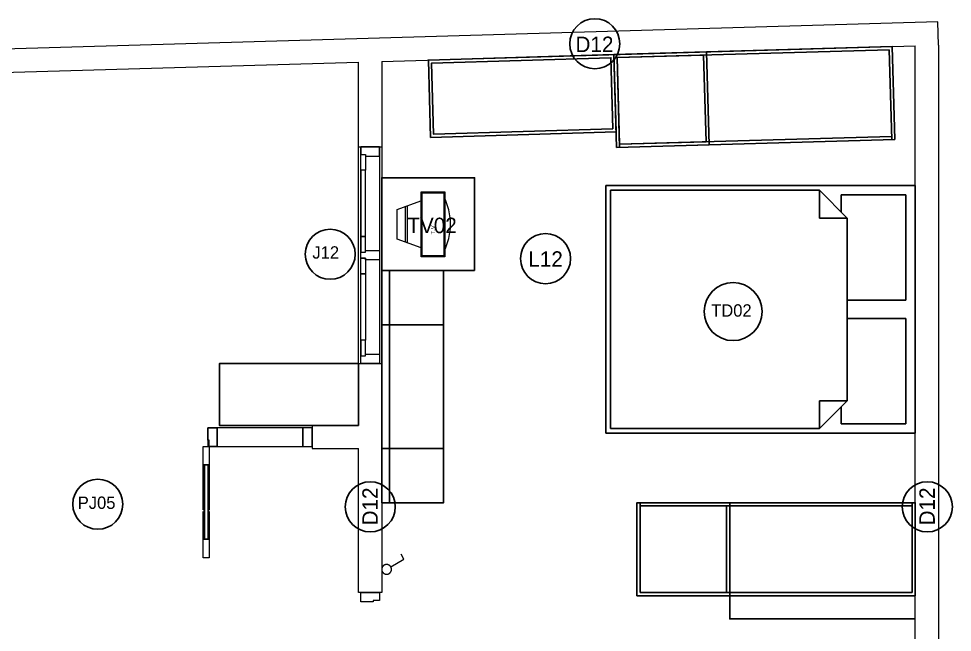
# Model space of a CAD drawing. Header units: metres. Extents: x 0 to 2861, y -1 to 1496.
# Drawn here: x 9.76 to 15.8, y 11.01 to 14.98 of the extents above; entities that cross this region are included whole.
import ezdxf

# ---------------------------------------------------------------- set-up
doc = ezdxf.new("R2010")
doc.units = ezdxf.units.M
doc.linetypes.add('ACAD_ISO04W100', pattern=[30, 24, -3, 0, -3])
for name, color, linetype, lineweight in [('#SAKLAR', 4, 'Continuous', 20), ('ARS-KUSEN', 25, 'Continuous', 9), ('ARS_DINDING', 1, 'Continuous', 15)]:
    doc.layers.add(name, color=color, linetype=linetype, lineweight=lineweight)
for name, color, linetype in [('ARS-ATAP', 5, 'Continuous'), ('ARS-FURNITURE', 252, 'Continuous'), ('Default', 18, 'Continuous'), ('FURNITURE', 251, 'Continuous'), ('TEKS', 7, 'Continuous')]:
    doc.layers.add(name, color=color, linetype=linetype)
doc.styles.add('Helvetica Neue Regular', font='')
doc.styles.get('Helvetica Neue Regular').set_extended_font_data('Helvetica Neue')

# ---------------------------------------------------------------- blocks, each defined once
blk = doc.blocks.new('MBN')
at = {"layer": 'FURNITURE', "lineweight": 13}
for points in [[(63091.7, -4992.3), (63691.7, -4992.3)], [(63091.7, -5212.3), (63091.7, -4992.3)], [(63100.5, -5002.3), (63680.5, -5002.3)], [(63100.5, -5202.3), (63100.5, -5002.3)], [(63630.1, -4994.8), (63612.7, -4986.8), (63595, -4979.4), (63577.1, -4972.6), (63558.9, -4966.4), (63540.6, -4960.8), (63522.1, -4955.9), (63503.4, -4951.6), (63484.5, -4948), (63465.6, -4945), (63446.6, -4942.7), (63427.5, -4941.1), (63408.3, -4940.1), (63389.2, -4939.7), (63370, -4940.1), (63350.9, -4941.1), (63331.8, -4942.7), (63312.7, -4945), (63293.8, -4948), (63275, -4951.6), (63256.3, -4955.9), (63237.8, -4960.8), (63219.4, -4966.4), (63201.3, -4972.6), (63183.4, -4979.4), (63165.7, -4986.8), (63148.3, -4994.8)], [(63680.5, -5002.3), (63680.5, -5202.3)], [(63691.7, -4992.3), (63691.7, -5212.3)], [(63691.7, -5212.3), (63091.7, -5212.3)], [(63680.5, -5202.3), (63100.5, -5202.3)], [(63252.5, -5432.5), (63172.5, -5213.8)], [(63608.9, -5212), (63527.5, -5432.5)], [(63562.5, -5338.8), (63217.2, -5338.8)], [(63556.1, -5356.4), (63223.6, -5356.4)], [(63527.5, -5432.5), (63252.5, -5432.5)]]:
    blk.add_lwpolyline(points, dxfattribs=at)
at = {"layer": 'FURNITURE', "lineweight": 13, "insert": (63483.2, -5083.3), "char_height": 38.26, "width": 253.837, "attachment_point": 7, "rotation": 180, "style": 'Helvetica Neue Regular'}
blk.add_mtext('T.V.', dxfattribs=at)
blk = doc.blocks.new('meja rias')
at = {"layer": 'ARS-FURNITURE'}
for points in [[(-40, -17.5), (-40, 17.5), (0, 17.5), (0, -17.5)], [(-40, -132.5), (-40, 17.5), (-35, 17.5), (-35, -132.5)], [(-40, -97.5), (-40, -17.5), (0, -17.5), (0, -97.5)], [(-40, -132.5), (-40, -97.5), (0, -97.5), (0, -132.5)]]:
    blk.add_lwpolyline(points, close=True, dxfattribs=at)
blk = doc.blocks.new('LEMARI BAJU 180')
at = {"layer": 'ARS-FURNITURE'}
for points in [[(-41.27, -19.45), (138.73, -19.45), (138.73, -79.45), (-41.27, -79.45)], [(138.73, -19.45), (78.73, -19.45), (78.73, -79.45), (138.73, -79.45)], [(136.73, -21.45), (80.73, -21.45), (80.73, -77.45), (136.73, -77.45)]]:
    blk.add_lwpolyline(points, close=True, dxfattribs=at)
for points in [[(-39.27, -21.45), (136.73, -21.45)], [(-39.27, -79.45), (-39.27, -21.45)], [(136.73, -21.45), (136.73, -79.45)], [(136.73, -77.45), (-39.27, -77.45)]]:
    blk.add_lwpolyline(points, dxfattribs=at)
blk = doc.blocks.new('bed 150x200')
at = {"layer": 'FURNITURE', "linetype": 'Continuous'}
for points in [[(50, 6), (-110, 6)], [(-110, 6), (-110, -194)], [(-36, 0), (-104, 0)], [(-104, 0), (-104, -42)], [(-36, -38), (-36, 0)], [(-24, -38), (-24, 0)], [(-24, 0), (44, 0)], [(44, 0), (44, -42)], [(50, -194), (50, 6)], [(-89, -38), (-107, -56)], [(-104, -42), (-93, -42)], [(-89, -56), (-89, -38)], [(-89, -38), (-30, -38)], [(29, -38), (-30, -38)], [(29, -56), (29, -38)], [(29, -38), (47, -56)], [(44, -42), (33, -42)], [(-107, -191), (-107, -56)], [(-107, -56), (-89, -56)], [(47, -56), (29, -56)], [(47, -191), (47, -56)], [(-30, -191), (-107, -191)], [(-30, -191), (47, -191)], [(-110, -194), (50, -194)]]:
    blk.add_lwpolyline(points, dxfattribs=at)

msp = doc.modelspace()

# ---------------------------------------------------------------- linework, layer by layer
at = {"layer": '#SAKLAR'}
for points in [[(12.1702, 11.4359), (12.2552, 11.4852)], [(12.2552, 11.4852), (12.2362, 11.5178)]]:
    msp.add_lwpolyline(points, dxfattribs=at)
msp.add_lwpolyline([(12.1429, 11.3885), (12.144, 11.3885), (12.1451, 11.3886), (12.1462, 11.3887), (12.1473, 11.3888), (12.1484, 11.389), (12.1494, 11.3892), (12.1505, 11.3894), (12.1516, 11.3897), (12.1526, 11.39), (12.1537, 11.3904), (12.1547, 11.3908), (12.1557, 11.3912), (12.1567, 11.3917), (12.1577, 11.3922), (12.1586, 11.3927), (12.1596, 11.3933), (12.1605, 11.3938), (12.1614, 11.3945), (12.1622, 11.3951), (12.1631, 11.3958), (12.1639, 11.3965), (12.1647, 11.3973), (12.1655, 11.3981), (12.1663, 11.3989), (12.167, 11.3997), (12.1677, 11.4005), (12.1683, 11.4014), (12.169, 11.4023), (12.1696, 11.4032), (12.1701, 11.4041), (12.1707, 11.4051), (12.1712, 11.4061), (12.1716, 11.4071), (12.1721, 11.4081), (12.1725, 11.4091), (12.1728, 11.4101), (12.1732, 11.4112), (12.1734, 11.4122), (12.1737, 11.4133), (12.1739, 11.4144), (12.1741, 11.4154), (12.1742, 11.4165), (12.1743, 11.4176), (12.1744, 11.4187), (12.1744, 11.4198), (12.1744, 11.4209), (12.1744, 11.422), (12.1743, 11.4231), (12.1742, 11.4242), (12.174, 11.4253), (12.1738, 11.4263), (12.1736, 11.4274), (12.1733, 11.4285), (12.173, 11.4295), (12.1726, 11.4306), (12.1722, 11.4316), (12.1718, 11.4326), (12.1714, 11.4336), (12.1709, 11.4346), (12.1704, 11.4355), (12.1698, 11.4365), (12.1692, 11.4374), (12.1686, 11.4383), (12.168, 11.4392), (12.1673, 11.44), (12.1666, 11.4409), (12.1658, 11.4417), (12.1651, 11.4425), (12.1643, 11.4432), (12.1635, 11.444), (12.1626, 11.4447), (12.1617, 11.4453), (12.1609, 11.446), (12.1599, 11.4466), (12.159, 11.4472), (12.1581, 11.4477), (12.1571, 11.4482), (12.1561, 11.4487), (12.1551, 11.4491), (12.1541, 11.4495), (12.1531, 11.4499), (12.152, 11.4502), (12.151, 11.4505), (12.1499, 11.4508), (12.1488, 11.451), (12.1478, 11.4512), (12.1467, 11.4514), (12.1456, 11.4515), (12.1445, 11.4515), (12.1434, 11.4516), (12.1423, 11.4516), (12.1412, 11.4515), (12.1401, 11.4515), (12.139, 11.4514), (12.1379, 11.4512), (12.1369, 11.451), (12.1358, 11.4508), (12.1347, 11.4505), (12.1337, 11.4502), (12.1326, 11.4499), (12.1316, 11.4495), (12.1306, 11.4491), (12.1296, 11.4486), (12.1286, 11.4482), (12.1276, 11.4477), (12.1267, 11.4471), (12.1258, 11.4465), (12.1248, 11.4459), (12.124, 11.4453), (12.1231, 11.4446), (12.1223, 11.4439), (12.1214, 11.4432), (12.1206, 11.4424), (12.1199, 11.4416), (12.1191, 11.4408), (12.1184, 11.44), (12.1178, 11.4391), (12.1171, 11.4382), (12.1165, 11.4373), (12.1159, 11.4364), (12.1154, 11.4355), (12.1148, 11.4345), (12.1144, 11.4335), (12.1139, 11.4325), (12.1135, 11.4315), (12.1131, 11.4305), (12.1128, 11.4294), (12.1125, 11.4284), (12.1122, 11.4273), (12.112, 11.4263), (12.1118, 11.4252), (12.1116, 11.4241), (12.1115, 11.423), (12.1114, 11.4219), (12.1113, 11.4208), (12.1113, 11.4197), (12.1114, 11.4186), (12.1114, 11.4175), (12.1115, 11.4164), (12.1117, 11.4154), (12.1119, 11.4143), (12.1121, 11.4132), (12.1123, 11.4121), (12.1126, 11.4111), (12.113, 11.41), (12.1133, 11.409), (12.1137, 11.408), (12.1142, 11.407), (12.1146, 11.406), (12.1151, 11.405), (12.1157, 11.4041), (12.1162, 11.4031), (12.1168, 11.4022), (12.1175, 11.4013), (12.1181, 11.4005), (12.1188, 11.3996), (12.1196, 11.3988), (12.1203, 11.398), (12.1211, 11.3972), (12.1219, 11.3965), (12.1227, 11.3958), (12.1236, 11.3951), (12.1245, 11.3944), (12.1254, 11.3938), (12.1263, 11.3932), (12.1272, 11.3927), (12.1282, 11.3921), (12.1292, 11.3916), (12.1302, 11.3912), (12.1312, 11.3907), (12.1322, 11.3904), (12.1332, 11.39), (12.1343, 11.3897), (12.1353, 11.3894), (12.1364, 11.3892), (12.1375, 11.389), (12.1386, 11.3888), (12.1396, 11.3887), (12.1407, 11.3886), (12.1418, 11.3885)], close=True, dxfattribs=at)
at = {"layer": 'ARS-FURNITURE'}
for points in [[(13.6267, 14.246), (12.4272, 14.211), (12.4127, 14.7108), (13.6122, 14.7458)], [(13.6062, 14.2654), (12.4467, 14.2316), (12.4332, 14.6914), (13.5928, 14.7252)], [(12.7113, 13.35), (12.1113, 13.35), (12.1113, 13.95), (12.7113, 13.95)], [(11.9613, 12.35), (11.0613, 12.35), (11.0613, 12.75), (11.9613, 12.75)]]:
    msp.add_lwpolyline(points, close=True, dxfattribs=at)
at = {"layer": 'ARS-KUSEN'}
for points in [[(11.9763, 14.15), (11.9763, 14.1), (12.0063, 14.1), (12.0063, 14.09), (12.0963, 14.09), (12.0963, 14.15)], [(12.0963, 14.15), (12.0963, 12.75), (11.9763, 12.75), (11.9763, 14.15)], [(11.9888, 14), (11.9763, 14), (11.9763, 14.1), (12.0063, 14.1), (12.0063, 14)], [(11.9888, 13.57), (11.9763, 13.57), (11.9763, 13.47), (12.0063, 13.47), (12.0063, 13.57)], [(11.9763, 13.43), (11.9763, 13.47), (12.0063, 13.47), (12.0063, 13.48), (12.0963, 13.48), (12.0963, 13.42), (12.0063, 13.42), (12.0063, 13.43)], [(11.9888, 13.33), (11.9763, 13.33), (11.9763, 13.43), (12.0063, 13.43), (12.0063, 13.33)], [(11.9888, 12.9), (11.9763, 12.9), (11.9763, 12.8), (12.0063, 12.8), (12.0063, 12.9)], [(11.9763, 12.75), (11.9763, 12.8), (12.0063, 12.8), (12.0063, 12.81), (12.0963, 12.81), (12.0963, 12.75)], [(10.9863, 12.215), (11.0463, 12.215), (11.0463, 12.335), (10.9863, 12.335)], [(11.0463, 12.215), (10.9963, 12.215), (10.9963, 12.255), (10.9863, 12.255), (10.9863, 12.335), (11.0463, 12.335)], [(11.6013, 12.335), (11.0463, 12.335), (11.0463, 12.215), (11.6013, 12.215)], [(11.6013, 12.215), (11.6613, 12.215), (11.6613, 12.335), (11.6013, 12.335)], [(10.9963, 12.215), (10.9963, 12.095), (10.9563, 12.095), (10.9563, 12.215)], [(10.9963, 11.615), (10.9963, 11.495), (10.9563, 11.495), (10.9563, 11.615)]]:
    msp.add_lwpolyline(points, close=True, dxfattribs=at)
for points in [[(11.9888, 14), (11.9763, 14), (11.9763, 13.57), (11.9888, 13.57)], [(11.9888, 13.57), (12.0063, 13.57), (12.0063, 14), (11.9888, 14)], [(11.9888, 12.9), (11.9763, 12.9), (11.9763, 13.33), (11.9888, 13.33)], [(11.9888, 13.33), (12.0063, 13.33), (12.0063, 12.9), (11.9938, 12.9)], [(10.9613, 12.095), (10.9613, 11.615)], [(10.9653, 12.095), (10.9653, 11.615)], [(10.9873, 12.095), (10.9873, 11.615)], [(10.9913, 12.095), (10.9913, 11.615)], [(11.9763, 11.21), (11.9763, 11.27)], [(11.9763, 11.27), (12.0963, 11.27)], [(12.0963, 11.27), (12.0963, 11.22)], [(12.0563, 11.21), (11.9763, 11.21)], [(12.0963, 11.22), (12.0563, 11.22)], [(12.0563, 11.22), (12.0563, 11.21)]]:
    msp.add_lwpolyline(points, dxfattribs=at)
at = {"layer": 'ARS-KUSEN', "color": 16}
for points in [[(10.9563, 11.805), (10.9563, 12.095), (10.9963, 12.095), (10.9963, 11.805)], [(10.9963, 11.795), (10.9963, 11.615), (10.9563, 11.615), (10.9563, 11.795)]]:
    msp.add_lwpolyline(points, dxfattribs=at)
at = {"layer": 'ARS_DINDING', "color": 251}
for points in [[(15.7113, 14.807), (15.707, 14.9569), (0.0113, 14.4993)], [(12.1113, 14.702), (15.5613, 14.8026)], [(15.5613, 7.8), (15.5613, 14.8026)], [(15.7113, 14.807), (15.7113, 10.3)], [(8.6113, 14.6), (11.9613, 14.6977)], [(12.1113, 14.702), (12.1113, 11.27), (11.9613, 11.27), (11.9613, 12.2)], [(11.9613, 12.35), (11.9613, 14.6977)], [(11.9613, 14.15), (12.1113, 14.15)], [(11.9613, 12.75), (12.1113, 12.75)], [(11.9613, 12.35), (11.6613, 12.35), (11.6613, 12.2), (11.9613, 12.2)]]:
    msp.add_lwpolyline(points, dxfattribs=at)
at = {"layer": 'Default'}
msp.add_lwpolyline([(15.5613, 11.25), (14.3613, 11.25), (14.3613, 11.1), (15.5613, 11.1)], dxfattribs=at)
at = {"layer": 'TEKS', "color": 5}
for centre in [(13.4888, 14.8161), (12.0372, 11.8243), (15.6392, 11.8243)]:
    msp.add_circle(centre, 0.1619, dxfattribs=at)
at = {"layer": 'TEKS'}
for centre, radius in [((11.7781, 13.4561), 0.1619), ((13.1707, 13.4278), 0.1619), ((14.3836, 13.0856), 0.1874), ((10.2751, 11.8409), 0.1619)]:
    msp.add_circle(centre, radius, dxfattribs=at)

# ---------------------------------------------------------------- block references
at = {"layer": 'ARS-ATAP', "color": 6, "linetype": 'ACAD_ISO04W100', "xscale": 0.01, "yscale": 0.01, "zscale": 0.01, "rotation": 270}
msp.add_blockref('bed 150x200', (15.5013, 12.8), dxfattribs=at)
at = {"layer": 'ARS-FURNITURE'}
for name, p, xscale, yscale, zscale, rotation in [('LEMARI BAJU 180', (14.9932, 14.9806), -0.01, 0.01, 0.01, 1.669957546163984), ('MBN', (16.0141, 58.023), 0.0007, 0.0007, 0.0007, 270), ('meja rias', (12.5113, 12.025), -0.01, 0.01, 0.01, 180), ('LEMARI BAJU 180', (15.1487, 11.0555), 0.01, 0.01, 0.01, 180)]:
    msp.add_blockref(name, p, dxfattribs=dict(at, xscale=xscale, yscale=yscale, zscale=zscale, rotation=rotation))

# ---------------------------------------------------------------- texts
at = {"layer": 'TEKS', "attachment_point": 1}
for s, heights, insert, char_height in [('D12', [0], (13.3643, 14.8622), 0.1), ('J12', [0.091], (11.6629, 13.5077), 0.08), ('L12', [0], (13.0593, 13.475), 0.1), ('TD02', [0], (14.2418, 13.1328), 0.08), ('PJ05', [0.091], (10.1456, 11.8906), 0.08)]:
    msp.add_mtext_dynamic_manual_height_columns(s, width=29.643153, gutter_width=1, heights=heights, dxfattribs=dict(at, insert=insert, char_height=char_height))
at = {"layer": 'TEKS', "color": 6, "insert": (12.2769, 13.6923), "char_height": 0.1, "attachment_point": 1}
msp.add_mtext_dynamic_manual_height_columns('TV02', width=29.643153, gutter_width=1, heights=[0.091], dxfattribs=at)
at = {"layer": 'TEKS', "char_height": 0.1, "attachment_point": 1, "rotation": 90}
for insert in [(11.986, 11.7039), (15.588, 11.7039)]:
    msp.add_mtext_dynamic_manual_height_columns('D12', width=29.643153, gutter_width=1, heights=[0], dxfattribs=dict(at, insert=insert))

doc.saveas('drawing.dxf')
